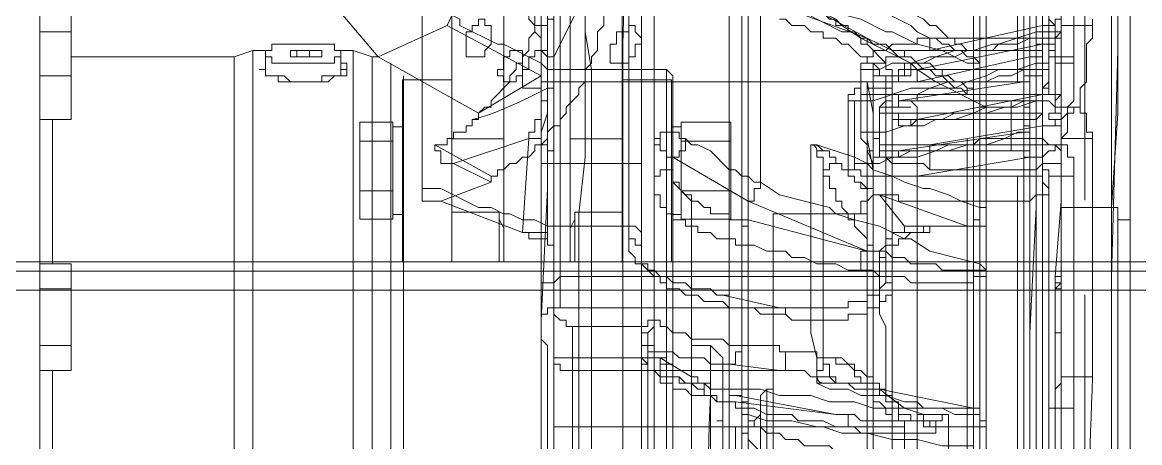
# Model space of a CAD drawing. Header units: millimetres. Extents: x 25083 to 52777, y 24772 to 45779.
# Drawn here: x 49354.9 to 49421.2, y 36758.6 to 36783.5 of the extents above; entities that cross this region are included whole.
import ezdxf

# ---------------------------------------------------------------- set-up
doc = ezdxf.new("R2010")
doc.units = ezdxf.units.MM
doc.layers.add('小车', color=7, linetype='Continuous')

# ---------------------------------------------------------------- blocks, each defined once
blk = doc.blocks.new('zw$D2F4')
at = {"color": 7, "lineweight": 5}
for points in [[(501.335, 781.711), (500.963, 781.711), (500.963, 782.825), (501.335, 784.31), (500.963, 785.424), (500.963, 820.332), (500.592, 832.587), (500.592, 901.66), (500.963, 914.286), (500.963, 925.427), (500.963, 935.082), (500.963, 953.279), (501.335, 953.65)], [(501.335, 953.65), (501.335, 928.769), (501.706, 926.541), (501.706, 809.934), (501.335, 800.65), (501.335, 781.711)], [(530.301, 782.825), (529.929, 782.825), (529.929, 783.939), (530.301, 785.796), (529.929, 786.91), (529.929, 832.958), (529.558, 846.327), (529.558, 887.919), (529.929, 901.288), (529.929, 936.567), (529.929, 942.138), (529.929, 948.822), (530.301, 950.308), (529.929, 951.422), (529.929, 952.536), (530.301, 952.907)], [(530.301, 952.907), (530.301, 935.453), (530.672, 926.169), (530.672, 810.677), (530.301, 801.393), (530.301, 798.793), (530.301, 793.594), (530.301, 782.825)], [(530.672, 891.262), (530.672, 928.397), (530.301, 934.339), (530.301, 951.05)], [(496.136, 786.91), (496.136, 792.48), (495.764, 794.337), (496.136, 796.194), (496.136, 800.279), (495.764, 803.621), (495.764, 922.084), (495.764, 931.368), (495.764, 933.597), (496.136, 938.424), (496.136, 948.822)], [(496.136, 948.822), (496.136, 945.48), (496.507, 944.737), (496.507, 813.648), (496.507, 804.364), (496.507, 791.366), (496.136, 790.623), (496.136, 786.91)], [(529.929, 948.451), (529.929, 897.575), (529.558, 892.004)], [(507.648, 852.269), (507.648, 923.941), (507.276, 932.482), (507.276, 943.995)], [(502.449, 853.383), (502.449, 939.167)], [(526.587, 902.402), (526.587, 927.655)], [(525.102, 902.031), (525.102, 910.572), (524.73, 911.686), (524.73, 926.541)], [(525.844, 926.169), (525.844, 900.546)], [(523.988, 925.055), (523.988, 900.174)], [(530.672, 921.342), (530.672, 816.618)], [(530.672, 816.618), (530.672, 921.342)], [(506.905, 920.599), (506.905, 791.366)], [(525.844, 919.114), (525.844, 901.288)], [(527.33, 900.917), (527.33, 919.114)], [(529.558, 892.004), (529.558, 919.114)], [(529.558, 919.114), (529.558, 814.39)], [(501.706, 917.257), (501.706, 884.948)], [(496.507, 868.237), (496.507, 910.572), (496.136, 911.315), (496.136, 914.657), (496.507, 915.4), (496.507, 915.771), (496.136, 916.143), (496.136, 915.771), (496.136, 893.118), (495.764, 885.32), (495.764, 867.866)], [(522.131, 915.4), (522.131, 898.317)], [(524.73, 868.237), (524.73, 911.315), (524.359, 912.058), (524.73, 912.8), (524.73, 915.029), (524.359, 915.029), (524.359, 912.8), (524.73, 912.429), (524.73, 911.686), (524.359, 910.944), (524.359, 867.866)], [(496.507, 899.431), (496.507, 913.914)], [(524.73, 867.866), (524.73, 884.577), (525.102, 892.004), (525.102, 914.286), (525.473, 914.286), (525.473, 913.914), (525.102, 913.172), (525.102, 909.83), (525.473, 909.087), (525.473, 868.237)], [(496.136, 899.06), (496.136, 913.172)], [(498.735, 868.237), (498.735, 900.174), (498.364, 902.402), (498.364, 904.631), (498.735, 906.116), (498.735, 907.23), (498.364, 907.973), (498.364, 912.058), (498.735, 912.8), (498.735, 913.172), (498.364, 913.172), (498.364, 894.975), (497.992, 891.633), (497.992, 867.866)], [(495.764, 912.429), (495.764, 894.975)], [(501.706, 894.975), (501.706, 912.429)], [(502.449, 912.429), (502.449, 896.089)], [(496.878, 911.686), (496.878, 894.604)], [(500.963, 894.604), (500.963, 911.686)], [(507.648, 879.007), (507.648, 911.315), (508.019, 911.686), (508.019, 884.206), (508.019, 876.779), (508.019, 868.237)], [(491.679, 897.203), (492.051, 897.203), (492.051, 897.575), (492.422, 897.946), (492.793, 897.946), (492.793, 898.317), (493.907, 899.431), (493.907, 899.803), (494.279, 900.174), (494.279, 900.546), (494.65, 900.546), (494.65, 900.917), (495.022, 901.288), (495.022, 902.031), (495.393, 902.402), (495.393, 903.145)], [(499.478, 905.373), (499.478, 902.774), (499.106, 902.402), (499.106, 901.288), (498.735, 900.917), (498.735, 900.546), (498.364, 900.174), (498.364, 899.431), (497.992, 899.06), (497.992, 898.689), (497.25, 897.946), (497.25, 897.575), (496.878, 897.203), (496.878, 896.832), (496.507, 896.832), (496.136, 896.461), (496.136, 896.089), (495.764, 895.718), (495.393, 895.718), (495.393, 895.347), (495.022, 894.975), (494.65, 894.975), (494.279, 894.604), (493.907, 894.604), (493.536, 894.232)], [(466.056, 824.788), (466.056, 907.973)], [(467.912, 897.203), (467.912, 907.601)], [(492.422, 907.601), (490.194, 902.774)], [(510.99, 907.601), (511.361, 907.23), (512.104, 906.859), (513.218, 906.487), (513.589, 906.116), (514.332, 905.745), (515.075, 905.002), (515.818, 905.002), (516.56, 904.631), (516.932, 903.888), (518.417, 903.145), (518.789, 902.774), (519.16, 902.774), (519.903, 902.031), (520.274, 902.031)], [(521.759, 900.546), (521.388, 900.546), (521.388, 900.917), (521.017, 900.917), (520.645, 901.288), (520.274, 901.288), (519.903, 901.66), (519.531, 901.66), (519.16, 902.031), (518.789, 902.031), (518.046, 902.402), (517.674, 902.774), (514.704, 904.259), (514.332, 904.259), (513.218, 905.002), (512.847, 905.002), (511.733, 905.745), (511.361, 905.745), (510.247, 906.487)], [(521.759, 900.546), (521.017, 900.546), (519.531, 901.288), (518.046, 901.66), (516.56, 902.402), (516.189, 902.402), (514.704, 903.145), (513.218, 903.516), (511.733, 904.259), (511.361, 904.259), (509.876, 905.002), (508.39, 905.373), (506.905, 906.116)], [(515.075, 902.031), (507.648, 906.116)], [(508.762, 893.49), (508.762, 905.745)], [(508.762, 905.745), (509.133, 905.373), (510.247, 904.631), (513.218, 903.145), (513.589, 902.774), (514.704, 902.031), (517.674, 900.546), (518.046, 900.174), (519.16, 899.431), (522.131, 897.946)], [(496.507, 905.002), (496.507, 899.803)], [(496.507, 900.917), (498.364, 904.631)], [(496.507, 902.774), (496.507, 904.631)], [(514.704, 902.031), (514.332, 902.402), (513.589, 902.402), (511.361, 903.516), (510.619, 903.516), (509.876, 903.888), (509.505, 903.888), (508.019, 904.631), (507.276, 904.631)], [(508.019, 904.631), (515.075, 902.031)], [(521.759, 901.288), (521.759, 904.631)], [(488.708, 893.118), (488.708, 904.259)], [(496.136, 900.174), (495.764, 900.546), (493.536, 901.66), (493.165, 901.66), (490.937, 902.774), (490.937, 903.145), (488.708, 904.259)], [(495.022, 903.516), (495.393, 903.516), (495.393, 902.774), (495.764, 902.774), (496.136, 902.774), (496.136, 903.145), (496.507, 903.145), (496.507, 903.516), (496.878, 903.516), (496.878, 904.259)], [(496.136, 898.689), (496.136, 903.888)], [(516.56, 899.431), (516.56, 900.174), (516.189, 900.174), (516.189, 900.546), (515.075, 901.66), (515.075, 902.031), (514.704, 902.031), (514.332, 902.402), (513.961, 902.402), (513.961, 902.774), (513.218, 902.774), (513.218, 903.145), (512.847, 903.145), (512.475, 903.516), (512.104, 903.516), (511.733, 903.888), (511.361, 903.888), (510.99, 904.259), (510.247, 904.259)], [(521.388, 877.893), (521.388, 903.888), (521.759, 903.888), (521.759, 902.774), (521.759, 901.66), (521.759, 892.004)], [(525.473, 902.774), (526.216, 902.774), (526.216, 903.145), (526.587, 903.145), (526.587, 903.516), (526.587, 903.888)], [(526.587, 903.888), (526.587, 902.402)], [(467.912, 903.516), (467.912, 902.774)], [(486.109, 900.917), (483.881, 903.516)], [(494.65, 903.516), (495.022, 903.516), (495.022, 903.145), (495.393, 902.774), (495.393, 902.402), (495.764, 902.031), (495.764, 901.288), (496.136, 900.917), (496.136, 900.546), (496.136, 900.174)], [(467.912, 902.774), (467.912, 902.402)], [(486.109, 900.917), (490.194, 902.774)], [(495.764, 899.803), (490.194, 902.774)], [(492.793, 902.402), (492.793, 902.774), (492.422, 902.774), (492.422, 903.145), (492.051, 903.145), (492.051, 902.774), (491.679, 902.774), (491.679, 902.402), (491.308, 902.402), (491.308, 901.288)], [(495.764, 903.145), (495.764, 902.774)], [(495.764, 902.774), (495.764, 899.803)], [(496.507, 899.803), (496.507, 902.774)], [(496.878, 899.431), (496.878, 903.145)], [(499.849, 901.288), (499.849, 901.66), (500.221, 901.66), (500.221, 902.402), (500.592, 902.402), (500.963, 902.402), (500.963, 902.774), (501.335, 902.774), (501.335, 902.402), (501.706, 902.031)], [(516.189, 899.431), (516.189, 899.803), (515.818, 899.803), (515.818, 900.174), (515.446, 900.546), (515.075, 900.546), (515.075, 900.917), (514.704, 900.917), (513.961, 901.66), (513.589, 901.66), (513.218, 902.031), (512.475, 902.031), (512.475, 902.402), (511.733, 902.402), (511.361, 902.774), (510.619, 902.774), (510.247, 903.145), (509.876, 903.145)], [(525.473, 902.774), (518.789, 901.288)], [(526.216, 902.402), (526.216, 902.774), (525.844, 903.145), (525.844, 902.774), (525.473, 902.774)], [(525.473, 902.774), (525.473, 901.66)], [(526.587, 902.774), (526.587, 898.689), (526.216, 898.317), (526.216, 897.946)], [(526.587, 902.774), (526.587, 902.402), (526.216, 902.402)], [(526.587, 903.145), (526.587, 902.774)], [(528.444, 902.774), (526.587, 902.774)], [(527.701, 897.946), (527.701, 899.06), (528.072, 899.431), (528.072, 901.66), (528.444, 902.031), (528.444, 902.774)], [(528.444, 902.774), (528.444, 903.145)], [(467.912, 902.402), (466.056, 902.402)], [(467.912, 902.402), (466.056, 902.402)], [(467.912, 902.402), (467.912, 900.917)], [(491.308, 901.288), (491.308, 900.917), (491.679, 900.917), (492.422, 900.917), (492.422, 901.288), (492.793, 901.66), (492.793, 902.402)], [(501.706, 902.031), (501.706, 901.66), (501.335, 901.66), (501.335, 900.917), (500.963, 900.917), (500.963, 900.546), (499.849, 900.546), (499.849, 901.288)], [(518.789, 902.031), (518.046, 902.031), (518.046, 901.66), (516.56, 901.66), (516.189, 901.288), (515.446, 901.288), (515.446, 900.917), (515.075, 900.917), (515.075, 900.546), (514.704, 900.546), (514.704, 900.174)], [(521.017, 899.06), (520.645, 899.431), (520.274, 899.431), (519.903, 899.803), (519.531, 899.803), (519.531, 900.174), (519.16, 900.174), (518.789, 900.546), (518.046, 900.546), (517.674, 900.917), (517.303, 900.917), (517.303, 901.288), (516.56, 901.288), (516.189, 901.66), (515.818, 901.66), (515.075, 902.031), (514.704, 902.031)], [(514.704, 902.031), (514.704, 901.66), (515.075, 901.66), (515.075, 902.031)], [(515.075, 902.031), (515.446, 901.66), (515.818, 901.66), (516.56, 901.288), (516.932, 900.917), (517.674, 900.546), (518.046, 900.546), (518.417, 900.174), (518.789, 900.174), (519.16, 899.803), (519.531, 899.803), (520.274, 899.06), (520.645, 899.06), (521.017, 898.689)], [(515.446, 900.174), (515.818, 900.174), (516.56, 900.546), (517.674, 900.546), (518.789, 900.917), (519.16, 900.917), (520.274, 901.288), (521.388, 901.288), (522.502, 901.66), (522.873, 901.66), (525.102, 902.402), (526.216, 902.402)], [(525.102, 902.031), (524.73, 902.031), (523.988, 901.66), (522.873, 901.66), (522.502, 901.288), (521.017, 901.288), (520.274, 900.917), (519.16, 900.917), (518.417, 900.546), (517.674, 900.546)], [(525.102, 902.031), (518.789, 902.031)], [(518.789, 902.031), (518.789, 901.288)], [(520.274, 902.031), (520.274, 901.66), (520.645, 901.66), (521.017, 901.288), (521.388, 901.288), (521.388, 900.917), (521.759, 900.546)], [(526.587, 902.402), (526.216, 902.031), (525.844, 902.031), (525.102, 902.031)], [(525.102, 902.031), (525.102, 901.288)], [(525.102, 902.031), (525.102, 901.66), (525.473, 901.66)], [(525.102, 902.031), (525.844, 902.031), (525.844, 901.66)], [(526.587, 902.402), (526.587, 902.031), (526.216, 902.031), (526.216, 901.66), (525.844, 901.66), (525.473, 901.66)], [(526.216, 897.946), (526.216, 902.402)], [(477.568, 900.917), (478.682, 901.288)], [(478.682, 901.288), (478.682, 831.473)], [(479.796, 901.288), (478.682, 901.288)], [(479.424, 901.288), (479.796, 901.288), (479.796, 901.66), (480.539, 901.66), (481.653, 901.66)], [(479.424, 901.288), (479.424, 900.174)], [(481.653, 900.546), (479.796, 900.546), (479.796, 900.917), (479.424, 900.917), (479.424, 901.288)], [(480.91, 901.288), (480.91, 900.917)], [(481.281, 901.288), (480.91, 901.288)], [(480.91, 901.288), (480.91, 900.917)], [(481.281, 901.288), (480.91, 901.288)], [(481.281, 900.917), (481.281, 901.288)], [(481.653, 901.288), (481.281, 901.288)], [(481.653, 901.288), (481.281, 901.288)], [(481.653, 901.66), (483.509, 901.66), (483.509, 901.288), (483.881, 901.288)], [(482.024, 901.288), (481.653, 901.288)], [(482.024, 901.288), (481.653, 901.288)], [(483.881, 901.288), (483.881, 900.917), (483.509, 900.917), (483.509, 900.546), (483.138, 900.546), (482.767, 900.546), (481.653, 900.546)], [(482.024, 900.917), (482.024, 901.288)], [(482.767, 901.288), (482.024, 901.288)], [(482.767, 901.288), (482.024, 901.288)], [(482.767, 900.917), (482.767, 901.288)], [(482.767, 900.917), (482.767, 901.288)], [(483.881, 901.288), (483.881, 900.174)], [(484.623, 901.288), (483.881, 901.288)], [(484.623, 831.473), (484.623, 901.288)], [(485.738, 900.917), (484.623, 901.288)], [(494.65, 900.546), (494.65, 901.288), (494.279, 901.288), (493.907, 901.288), (493.907, 900.917), (493.536, 900.917), (493.536, 900.174), (493.165, 900.174), (493.165, 899.803)], [(494.65, 899.803), (494.65, 900.174), (495.022, 900.174), (495.022, 900.917), (495.393, 900.917), (495.393, 901.288), (496.136, 901.288), (496.136, 900.917), (496.507, 900.917), (496.507, 900.546)], [(515.446, 900.174), (515.446, 900.546), (516.189, 900.546), (516.189, 900.917), (516.56, 900.917), (517.303, 900.917), (517.303, 901.288), (518.789, 901.288)], [(518.046, 900.174), (525.473, 901.66)], [(525.102, 901.288), (518.789, 901.288)], [(521.759, 900.546), (521.759, 901.288)], [(525.844, 901.66), (525.473, 901.66), (525.473, 900.917), (525.102, 900.917), (524.73, 900.917)], [(525.102, 901.288), (525.473, 901.288), (525.473, 901.66)], [(525.473, 900.174), (525.473, 901.66)], [(525.473, 901.66), (525.473, 901.288)], [(525.844, 901.66), (525.473, 901.66), (525.473, 901.288)], [(525.473, 901.288), (525.473, 899.803)], [(525.473, 901.288), (525.473, 899.06)], [(525.844, 900.546), (525.844, 901.66)], [(525.844, 901.66), (525.844, 901.288)], [(525.844, 901.66), (525.844, 899.06)], [(525.844, 901.288), (526.216, 901.288), (526.216, 900.917), (526.587, 900.917), (527.33, 900.917)], [(525.844, 901.288), (525.844, 900.917)], [(477.568, 900.917), (467.912, 900.917)], [(467.912, 900.917), (467.912, 899.803)], [(477.568, 832.216), (477.568, 900.917)], [(479.053, 900.174), (479.424, 900.174), (479.424, 900.546)], [(480.91, 900.917), (481.281, 900.917)], [(481.281, 900.917), (481.653, 900.917)], [(481.653, 900.917), (482.024, 900.917)], [(482.024, 900.917), (482.395, 900.917)], [(482.395, 900.917), (482.767, 900.917)], [(483.881, 900.546), (484.252, 900.546), (484.252, 900.174)], [(485.738, 900.917), (485.738, 832.216)], [(486.109, 900.917), (485.738, 900.917)], [(492.051, 897.575), (486.109, 900.917)], [(486.852, 832.216), (486.852, 900.546)], [(493.165, 899.803), (493.536, 899.803), (493.536, 899.431), (493.907, 899.431), (494.279, 899.431), (494.279, 899.803), (494.65, 899.803), (494.65, 900.546)], [(496.507, 900.546), (496.507, 900.174), (496.136, 900.174), (496.136, 899.431), (495.764, 899.431), (495.764, 899.06), (494.65, 899.06), (494.65, 899.803)], [(514.332, 898.317), (515.446, 898.317), (517.674, 899.06), (518.789, 899.06), (519.903, 899.431), (521.017, 899.431), (522.131, 899.803), (522.873, 900.174), (523.988, 900.174), (525.102, 900.546)], [(517.674, 900.546), (517.303, 900.546), (517.303, 900.174), (516.932, 900.174), (516.932, 899.803)], [(517.674, 900.546), (517.674, 900.174), (518.046, 900.174)], [(518.046, 899.431), (524.73, 900.917)], [(521.759, 900.546), (521.759, 900.174)], [(521.759, 900.174), (521.759, 900.546)], [(523.988, 900.174), (525.473, 900.174), (525.473, 900.546), (525.844, 900.546)], [(524.73, 899.803), (524.73, 900.917)], [(524.73, 900.917), (525.102, 900.917), (525.102, 900.546)], [(525.844, 900.546), (525.844, 900.174), (525.473, 900.174), (525.473, 899.803), (525.102, 899.803), (524.73, 899.803)], [(525.844, 900.917), (525.844, 900.546), (525.102, 900.546)], [(525.102, 900.546), (525.102, 896.089)], [(525.473, 896.089), (525.473, 899.06), (525.844, 899.431), (525.844, 900.917)], [(527.33, 900.546), (526.216, 900.546), (526.216, 900.917), (525.844, 900.917)], [(527.33, 900.546), (527.33, 898.317), (526.958, 897.946), (526.958, 896.461), (526.587, 896.089), (526.587, 895.718)], [(527.33, 900.917), (527.33, 900.546)], [(479.424, 899.803), (479.424, 900.174), (479.053, 900.174)], [(479.424, 899.803), (479.424, 900.174)], [(479.424, 900.174), (479.424, 899.803), (480.539, 899.803), (480.91, 899.431), (481.281, 899.431), (481.653, 899.431)], [(481.653, 899.431), (482.767, 899.431), (482.767, 899.803), (483.881, 899.803), (483.881, 900.174)], [(483.881, 899.803), (483.881, 900.174)], [(484.252, 900.174), (484.252, 899.803), (483.881, 899.803)], [(483.881, 900.174), (484.252, 900.174)], [(496.507, 899.803), (496.507, 900.174), (496.136, 900.174)], [(496.136, 900.174), (496.136, 895.718)], [(503.191, 900.174), (496.507, 900.174)], [(503.191, 832.587), (503.191, 900.174)], [(503.563, 899.803), (503.191, 900.174)], [(513.961, 898.317), (513.961, 898.689), (514.332, 898.689), (514.332, 899.06), (514.704, 899.06), (514.704, 899.431), (515.075, 899.431), (515.446, 899.431), (515.446, 899.803), (517.303, 899.803), (517.303, 900.174), (518.046, 900.174)], [(514.704, 896.461), (514.704, 900.174)], [(515.446, 900.174), (514.704, 900.174)], [(515.446, 900.174), (515.446, 896.461)], [(516.932, 898.689), (518.046, 898.689), (518.789, 899.06), (520.274, 899.06), (521.017, 899.431), (522.131, 899.431), (522.873, 899.803), (523.616, 899.803), (524.359, 900.174)], [(516.932, 899.803), (517.674, 899.803), (517.674, 900.174), (518.046, 900.174)], [(518.046, 900.174), (523.988, 900.174)], [(518.046, 900.174), (524.73, 900.174)], [(518.046, 900.174), (518.046, 899.431)], [(521.759, 867.123), (521.759, 900.174)], [(523.988, 900.174), (523.988, 899.431)], [(524.359, 900.174), (524.73, 900.174), (524.73, 899.803), (524.73, 899.431)], [(524.359, 900.174), (524.359, 899.431)], [(525.473, 900.174), (524.73, 900.174)], [(524.73, 900.174), (524.73, 899.431)], [(525.473, 900.174), (525.473, 899.803)], [(467.912, 899.803), (466.056, 899.803)], [(467.912, 899.803), (467.912, 898.317)], [(481.653, 899.431), (480.167, 899.431), (480.167, 899.803), (479.424, 899.803)], [(483.881, 899.803), (483.509, 899.803), (483.138, 899.431), (481.653, 899.431)], [(487.594, 899.803), (487.594, 832.587)], [(492.051, 897.575), (495.764, 899.803)], [(495.764, 899.803), (495.764, 894.604)], [(496.136, 898.689), (496.136, 899.431), (496.507, 899.431), (496.878, 899.431)], [(496.507, 899.431), (496.507, 899.06), (496.136, 899.06)], [(496.507, 887.919), (496.507, 899.803)], [(496.507, 899.803), (496.507, 895.347)], [(496.507, 894.604), (496.507, 899.431)], [(516.189, 899.431), (496.878, 899.431)], [(496.878, 887.919), (496.878, 899.431)], [(503.563, 833.33), (503.563, 899.803)], [(518.046, 899.431), (516.56, 899.431), (516.56, 899.06), (515.075, 899.06), (515.075, 898.689), (514.704, 898.689), (514.704, 898.317), (514.332, 898.317)], [(515.075, 867.495), (515.075, 899.431), (515.446, 897.575), (515.446, 868.237)], [(516.56, 899.431), (516.189, 899.431)], [(516.189, 899.431), (516.189, 887.919)], [(516.932, 899.803), (516.56, 899.803)], [(516.56, 899.803), (516.56, 899.431)], [(516.56, 899.431), (516.56, 897.575)], [(516.56, 899.431), (516.932, 899.431)], [(516.56, 887.548), (516.56, 899.431)], [(516.932, 899.803), (516.932, 899.431)], [(516.932, 899.431), (524.73, 899.431)], [(524.359, 899.431), (516.932, 898.317)], [(518.046, 899.431), (523.988, 899.431)], [(524.73, 899.803), (524.73, 899.431), (523.988, 899.431)], [(524.73, 899.431), (524.73, 899.803), (524.359, 899.803), (524.359, 899.431)], [(524.359, 899.431), (524.359, 898.317)], [(524.73, 899.431), (524.73, 899.803), (525.473, 899.803)], [(524.73, 897.946), (524.73, 899.431)], [(524.73, 897.203), (524.73, 899.431)], [(524.73, 897.203), (524.73, 899.431)], [(524.73, 897.575), (524.73, 899.431)], [(525.473, 897.575), (525.473, 899.803)], [(495.022, 896.089), (495.022, 896.461), (495.393, 896.461), (495.393, 897.203), (495.764, 897.203), (495.764, 898.317), (496.136, 898.317), (496.136, 899.06)], [(495.764, 887.548), (495.764, 896.461), (496.136, 897.575), (496.136, 898.689)], [(515.075, 898.689), (516.56, 898.689)], [(515.075, 891.633), (515.075, 898.689)], [(515.075, 898.689), (515.075, 895.347), (515.446, 894.604), (515.446, 894.232), (515.446, 893.49), (515.446, 891.633)], [(515.818, 897.575), (515.818, 897.946), (516.189, 898.317), (516.56, 898.317), (516.56, 898.689), (516.932, 898.689)], [(516.56, 897.946), (516.56, 898.689)], [(516.932, 898.689), (516.932, 898.317)], [(517.674, 898.689), (526.587, 898.689)], [(517.674, 898.689), (518.046, 898.689), (518.046, 898.317), (517.674, 898.317), (518.046, 897.946)], [(525.473, 898.689), (518.046, 897.203)], [(521.017, 899.06), (521.017, 898.689)], [(522.131, 898.317), (521.759, 898.317), (521.759, 898.689), (521.388, 898.689), (521.388, 899.06), (521.017, 899.06)], [(522.131, 897.946), (521.759, 897.946), (521.759, 898.317), (521.388, 898.317), (521.388, 898.689), (521.017, 898.689)], [(525.102, 898.317), (525.473, 898.317), (525.473, 898.689), (525.844, 898.689), (525.844, 899.06)], [(525.102, 898.317), (525.102, 898.689), (525.473, 898.689)], [(525.473, 899.06), (525.473, 897.575)], [(525.473, 899.06), (525.473, 898.689)], [(525.844, 899.06), (525.473, 899.06)], [(525.473, 898.689), (525.473, 897.575)], [(526.587, 892.004), (526.587, 898.689)], [(467.912, 898.317), (467.912, 897.203)], [(513.961, 898.317), (514.332, 898.317)], [(513.961, 898.317), (513.961, 894.232)], [(514.332, 894.604), (514.332, 898.317)], [(515.446, 896.461), (516.189, 896.461), (517.303, 896.832), (518.417, 896.832), (519.16, 897.203), (520.274, 897.203), (521.388, 897.575), (522.131, 897.575), (523.245, 897.946), (523.988, 897.946), (525.102, 898.317)], [(515.818, 897.575), (515.818, 897.946), (516.932, 897.946), (516.932, 898.317)], [(516.56, 897.946), (517.674, 897.946)], [(516.56, 878.264), (516.56, 897.946)], [(523.616, 898.317), (516.932, 898.317)], [(517.674, 896.832), (518.046, 897.203), (519.531, 897.203), (520.274, 897.575), (521.388, 897.575), (522.131, 897.946), (523.616, 897.946), (524.359, 898.317), (525.102, 898.317)], [(518.046, 897.946), (518.046, 887.919)], [(522.131, 888.291), (522.131, 898.317)], [(522.131, 897.946), (522.131, 898.317)], [(523.616, 898.317), (524.359, 898.317)], [(523.616, 897.575), (523.616, 898.317)], [(524.73, 897.946), (524.359, 897.946), (524.359, 897.575), (523.988, 897.575), (523.616, 897.575)], [(524.73, 897.946), (524.73, 898.317), (524.359, 898.317)], [(524.73, 897.946), (524.73, 895.718)], [(526.216, 897.946), (525.844, 898.317), (525.102, 898.317)], [(525.473, 896.832), (525.473, 897.575), (525.102, 897.575), (525.102, 897.946), (525.102, 898.317)], [(526.216, 897.946), (526.216, 897.575), (525.844, 897.575), (525.844, 897.203), (526.216, 897.203), (526.216, 896.832)], [(527.701, 897.946), (526.216, 897.946)], [(526.587, 897.203), (526.587, 897.575), (526.216, 897.575), (526.216, 897.946)], [(526.587, 897.203), (526.958, 897.575), (527.33, 897.575), (527.33, 897.946), (527.701, 897.946)], [(528.444, 896.089), (528.444, 896.461), (528.072, 896.461), (528.072, 897.575), (527.701, 897.575), (527.701, 897.946)], [(515.818, 897.575), (523.616, 897.575)], [(515.818, 895.347), (515.818, 897.575)], [(515.818, 897.575), (515.818, 895.347)], [(516.56, 897.575), (516.56, 897.203)], [(516.56, 897.575), (516.932, 897.575)], [(516.56, 897.203), (516.56, 897.575), (516.932, 897.575)], [(516.932, 897.575), (524.73, 897.575)], [(516.932, 897.575), (516.932, 897.203)], [(523.616, 897.575), (523.616, 895.347)], [(524.73, 897.575), (524.73, 897.203)], [(524.73, 897.203), (525.102, 897.203), (525.473, 897.575)], [(524.73, 897.575), (525.473, 897.575)], [(467.912, 897.203), (466.056, 897.203)], [(466.798, 897.203), (466.798, 888.662)], [(490.194, 896.089), (490.565, 896.089), (490.565, 896.461), (491.308, 896.461), (491.308, 896.832), (491.679, 896.832), (491.679, 897.203)], [(516.56, 897.203), (516.932, 897.203)], [(516.932, 897.203), (516.56, 897.203)], [(516.932, 897.203), (516.932, 896.832), (517.674, 896.832)], [(518.046, 897.203), (516.932, 897.203)], [(518.046, 897.203), (517.674, 897.203), (517.674, 896.832)], [(524.73, 897.203), (518.046, 897.203)], [(518.789, 895.718), (525.473, 896.832)], [(524.359, 896.461), (524.359, 896.832), (524.73, 896.832), (524.73, 897.203)], [(524.359, 896.461), (524.73, 896.461), (524.73, 897.203)], [(524.73, 895.718), (524.73, 897.203)], [(525.473, 895.718), (525.473, 896.832)], [(526.216, 896.832), (525.473, 896.832)], [(526.587, 897.203), (526.216, 897.203), (526.216, 896.832)], [(526.587, 896.089), (526.587, 896.832), (526.216, 896.832)], [(489.451, 895.718), (490.194, 895.718), (490.194, 896.089)], [(490.565, 894.604), (495.022, 896.089)], [(494.65, 890.519), (495.022, 896.089)], [(496.507, 894.604), (496.507, 895.347), (496.136, 895.347), (496.136, 895.718), (495.764, 895.718), (495.764, 896.089), (495.022, 896.089)], [(502.82, 896.089), (502.449, 896.089)], [(504.306, 896.089), (503.934, 896.089), (503.934, 896.461), (502.82, 896.461), (502.82, 896.089)], [(502.82, 895.718), (502.82, 896.089)], [(503.563, 894.975), (503.934, 894.975), (503.934, 895.347), (504.306, 895.347), (504.306, 895.718), (504.306, 896.089)], [(508.762, 893.49), (508.39, 893.49), (508.019, 893.861), (507.648, 893.861), (507.276, 894.232), (506.905, 894.232), (505.791, 895.347), (505.048, 895.718), (504.677, 895.718), (504.306, 896.089)], [(514.332, 894.604), (515.818, 894.604), (516.56, 894.975), (518.046, 894.975), (519.16, 895.347), (519.903, 895.347), (521.017, 895.718), (522.131, 895.718), (523.245, 896.089), (524.359, 896.089)], [(514.704, 896.461), (514.704, 896.089), (515.075, 895.718), (515.075, 895.347), (515.446, 895.347), (515.446, 894.975), (515.818, 894.975), (516.189, 894.975), (516.56, 894.604), (518.417, 894.604), (518.789, 894.232)], [(514.704, 896.461), (515.446, 896.461)], [(515.075, 895.718), (515.075, 896.461)], [(515.075, 896.461), (515.075, 895.718), (515.075, 894.604)], [(515.446, 889.033), (515.446, 894.232), (515.075, 896.089), (515.075, 846.699)], [(518.789, 895.718), (515.818, 895.718), (515.818, 896.089), (515.446, 896.089), (515.446, 896.461)], [(516.932, 895.347), (524.359, 896.461)], [(524.359, 896.461), (523.988, 896.461), (523.245, 896.089), (521.759, 896.089), (521.388, 895.718), (519.903, 895.718), (519.16, 895.347), (517.674, 895.347), (516.932, 894.975)], [(521.017, 890.89), (521.017, 896.089), (521.017, 894.232), (521.017, 877.15)], [(524.359, 895.347), (524.359, 896.461)], [(524.359, 896.089), (525.102, 896.089)], [(524.73, 894.975), (524.359, 894.975), (524.359, 896.089)], [(525.473, 896.089), (525.102, 896.089)], [(525.102, 896.089), (525.102, 894.975)], [(525.473, 896.089), (525.844, 895.718), (526.587, 895.718)], [(525.473, 896.089), (525.473, 894.975)], [(526.587, 881.978), (526.587, 896.089)], [(526.587, 894.975), (526.587, 896.089)], [(528.444, 896.089), (526.587, 896.089)], [(528.444, 896.089), (528.444, 881.978)], [(489.451, 895.718), (492.793, 893.861)], [(490.565, 894.604), (489.823, 894.604), (489.823, 895.347), (489.451, 895.347), (489.451, 895.718)], [(496.136, 895.718), (496.136, 890.89)], [(496.507, 895.347), (496.507, 890.519)], [(502.82, 895.718), (502.449, 895.718), (502.449, 895.347)], [(502.449, 895.347), (502.449, 893.118)], [(502.82, 895.718), (502.82, 895.347), (503.191, 895.347), (503.191, 894.975), (503.563, 894.975)], [(511.733, 895.718), (512.104, 895.718), (514.332, 894.975), (515.075, 894.604), (515.446, 894.232), (516.56, 893.861), (517.303, 893.49), (518.417, 893.118), (518.789, 893.118), (519.903, 892.747), (520.645, 892.376), (521.759, 892.004)], [(511.733, 895.718), (511.733, 884.577), (512.104, 883.092), (512.104, 881.606)], [(512.475, 894.232), (512.475, 894.975), (512.104, 894.975), (512.104, 895.347)], [(512.475, 895.347), (512.104, 895.347)], [(512.475, 895.347), (512.847, 895.347), (512.847, 894.975), (513.218, 894.975), (513.218, 894.604)], [(515.075, 893.861), (515.075, 894.604), (515.075, 895.718)], [(515.075, 892.376), (515.075, 894.232), (515.075, 895.347)], [(515.075, 895.347), (515.075, 893.49), (515.075, 892.376)], [(515.818, 895.347), (523.616, 895.347)], [(516.932, 894.975), (515.818, 894.975), (515.818, 895.347)], [(516.932, 895.347), (515.818, 895.347)], [(516.932, 895.347), (523.616, 895.347)], [(516.932, 894.975), (516.932, 895.347)], [(518.789, 895.718), (525.102, 895.718)], [(518.789, 894.232), (518.789, 895.718)], [(524.73, 895.718), (524.359, 895.718), (524.359, 895.347), (523.616, 895.347)], [(524.359, 895.347), (523.616, 895.347)], [(524.73, 895.718), (524.73, 895.347), (524.359, 895.347)], [(525.473, 895.718), (525.102, 895.718)], [(525.102, 894.232), (525.102, 895.718)], [(526.587, 894.975), (526.587, 895.347), (526.216, 895.718), (525.473, 895.718)], [(526.587, 895.718), (526.216, 895.718), (526.216, 895.347), (525.844, 895.347), (525.473, 894.975)], [(526.587, 895.718), (526.958, 895.718), (526.958, 894.975), (527.33, 894.975), (527.33, 894.232), (527.33, 893.861)], [(526.587, 891.633), (526.587, 894.232), (526.587, 894.604), (526.587, 895.347)], [(526.587, 895.347), (526.587, 892.376), (526.587, 891.633)], [(492.793, 893.49), (490.565, 894.604)], [(495.764, 894.975), (495.764, 890.148)], [(495.764, 894.975), (495.764, 894.604), (496.507, 894.604), (496.878, 894.604)], [(495.764, 894.604), (495.764, 893.118)], [(496.507, 889.033), (496.507, 894.604)], [(496.507, 892.376), (496.507, 894.232), (496.507, 894.604)], [(496.507, 894.604), (496.507, 892.747), (496.507, 892.376)], [(500.963, 894.604), (496.878, 894.604)], [(496.878, 894.604), (496.878, 890.89)], [(500.592, 894.604), (500.592, 893.118), (500.592, 892.376)], [(500.592, 892.376), (500.592, 893.861), (500.592, 894.604)], [(501.706, 894.975), (501.706, 894.604), (500.963, 894.604)], [(500.963, 890.89), (500.963, 894.604)], [(501.706, 890.148), (501.706, 894.975)], [(503.563, 894.975), (503.563, 894.232)], [(503.563, 894.975), (508.019, 892.376)], [(513.218, 894.604), (512.847, 894.604), (512.847, 894.232), (512.475, 894.232)], [(513.218, 894.604), (513.589, 894.604), (513.589, 894.232), (513.961, 894.232), (513.961, 893.861), (514.332, 893.861), (514.332, 893.49), (514.704, 893.49), (515.075, 893.118), (515.446, 893.118), (515.446, 892.747), (515.818, 892.747)], [(514.332, 894.604), (514.332, 894.232), (513.961, 894.232)], [(514.332, 894.604), (514.332, 894.232), (514.704, 894.232), (514.704, 893.861), (515.446, 893.861), (515.818, 893.861), (518.046, 893.861)], [(515.075, 894.604), (515.075, 893.861)], [(524.73, 894.975), (518.046, 893.861)], [(524.73, 894.975), (524.73, 893.861)], [(524.73, 894.975), (525.102, 894.975)], [(525.102, 894.232), (525.473, 894.604), (526.587, 894.604), (526.587, 894.975)], [(525.102, 894.975), (525.473, 894.975), (525.473, 894.232), (525.844, 894.232), (525.844, 893.861)], [(525.473, 894.975), (525.102, 894.975)], [(526.587, 881.978), (526.587, 894.975)], [(493.536, 894.232), (493.165, 894.232), (493.165, 893.861), (492.793, 893.861)], [(495.764, 885.32), (495.764, 894.232)], [(503.563, 894.232), (502.82, 894.232), (502.82, 893.861), (502.449, 893.861), (502.449, 893.49), (502.449, 893.118)], [(508.019, 891.262), (506.905, 891.262), (506.905, 891.633), (505.791, 891.633), (505.791, 892.004), (505.42, 892.004), (505.048, 892.376), (504.677, 892.376), (504.677, 892.747), (504.306, 892.747), (503.934, 893.118), (503.934, 893.49), (503.563, 893.49), (503.563, 894.232)], [(512.475, 882.72), (512.475, 894.232)], [(514.332, 890.89), (514.332, 891.262), (513.961, 891.262), (513.961, 891.633), (513.589, 892.004), (513.589, 892.376), (513.218, 892.376), (513.218, 893.118), (512.847, 893.118), (512.847, 893.861), (512.475, 893.861), (512.475, 894.232)], [(518.046, 892.376), (516.932, 892.376), (516.932, 892.747), (515.446, 892.747), (515.446, 893.118), (514.704, 893.118), (514.704, 893.49), (514.332, 893.49), (514.332, 893.861), (513.961, 893.861), (513.961, 894.232)], [(518.789, 894.232), (525.102, 894.232)], [(525.102, 842.985), (525.102, 894.232)], [(489.823, 892.376), (492.793, 893.49)], [(492.793, 893.861), (492.793, 893.49)], [(504.677, 892.376), (503.563, 893.49)], [(508.019, 892.376), (508.39, 892.376), (508.39, 893.118), (508.762, 893.118), (508.762, 893.49)], [(522.131, 888.291), (521.759, 888.662), (518.789, 889.405), (517.674, 890.148), (517.303, 890.148), (515.818, 890.89), (514.332, 891.262), (513.218, 891.633), (512.847, 892.004), (509.876, 892.747), (508.762, 893.49)], [(523.988, 893.861), (518.046, 893.861)], [(518.046, 892.376), (518.046, 893.861)], [(523.988, 892.376), (523.988, 893.861)], [(523.988, 893.861), (524.73, 893.861)], [(524.73, 893.861), (525.473, 893.861), (525.473, 893.49), (525.844, 893.118)], [(525.844, 893.861), (525.844, 893.118)], [(525.844, 893.861), (525.844, 880.121)], [(527.33, 893.861), (525.844, 893.861)], [(527.33, 880.121), (527.33, 893.861)], [(489.823, 892.376), (488.708, 892.376), (488.708, 893.118)], [(488.708, 893.118), (489.823, 893.118), (492.051, 892.004), (492.793, 892.004), (493.536, 891.633), (493.907, 891.633), (494.65, 891.262), (495.393, 891.262), (496.136, 890.89)], [(495.764, 893.118), (495.764, 892.747)], [(495.764, 892.747), (495.764, 885.691)], [(502.449, 893.118), (502.449, 885.32)], [(502.449, 893.118), (502.449, 892.747), (502.82, 892.747), (502.82, 892.004), (503.191, 892.004), (503.191, 891.633), (503.563, 891.633), (503.563, 891.262), (504.306, 891.262), (504.306, 890.89), (505.048, 890.89), (505.048, 890.519), (505.791, 890.519), (506.162, 890.148), (507.276, 890.148), (507.276, 889.776), (507.648, 889.776)], [(515.818, 892.747), (515.446, 892.747), (515.075, 892.376), (514.704, 892.376), (514.704, 891.633), (514.332, 891.633), (514.332, 890.89)], [(515.818, 892.747), (517.303, 890.89)], [(521.017, 890.89), (515.818, 892.747)], [(525.844, 893.118), (525.844, 892.747), (525.102, 892.747), (524.73, 892.376), (523.988, 892.376)], [(525.844, 893.118), (525.844, 880.121)], [(494.65, 890.519), (489.823, 892.376)], [(504.677, 840.385), (504.677, 892.376)], [(508.019, 892.376), (515.075, 889.405)], [(523.988, 892.376), (518.046, 892.376)], [(521.759, 892.004), (521.759, 891.262), (521.388, 891.262), (521.388, 890.89), (521.017, 890.89)], [(521.759, 892.004), (522.131, 892.004), (522.131, 891.262)], [(523.988, 892.376), (523.988, 841.128)], [(526.216, 846.699), (526.216, 887.919), (526.587, 892.376), (526.587, 889.033)], [(526.587, 892.004), (529.929, 892.004)], [(529.929, 891.262), (529.929, 892.004)], [(508.019, 891.262), (508.019, 890.89), (507.648, 890.89), (507.648, 890.148), (507.648, 889.776)], [(515.075, 889.405), (508.019, 891.262)], [(509.505, 891.633), (515.075, 891.633)], [(509.505, 889.776), (509.505, 891.633)], [(509.505, 891.633), (509.505, 890.519), (509.505, 889.776)], [(515.075, 887.919), (515.075, 891.262), (515.075, 891.633)], [(515.446, 891.633), (515.446, 890.89)], [(522.131, 891.262), (522.131, 890.89), (521.388, 890.89), (521.017, 890.89)], [(529.929, 891.262), (530.672, 891.262)], [(529.929, 886.805), (529.929, 891.262)], [(494.65, 890.519), (495.022, 890.519), (495.022, 890.148), (495.764, 890.148), (496.136, 890.148), (496.136, 890.89)], [(496.878, 890.89), (496.136, 890.89), (496.136, 890.519), (495.764, 890.519), (495.764, 890.148)], [(496.507, 890.519), (496.507, 890.89), (496.136, 890.89)], [(496.878, 890.89), (496.878, 886.063)], [(500.963, 890.89), (496.878, 890.89)], [(500.963, 890.148), (500.963, 890.89)], [(501.706, 890.148), (501.706, 890.519), (501.335, 890.89), (500.963, 890.89)], [(515.818, 889.033), (515.818, 889.405), (515.446, 889.405), (515.446, 889.776), (515.075, 889.776), (515.075, 890.148), (514.332, 890.89)], [(515.446, 890.89), (515.446, 887.919)], [(518.789, 890.89), (518.417, 890.89), (518.417, 890.519), (517.674, 890.519), (517.303, 890.148), (516.932, 890.148), (516.932, 889.776), (516.56, 889.776), (516.189, 889.776), (516.189, 889.033), (515.818, 889.033), (515.818, 888.662)], [(515.818, 889.033), (515.818, 889.405), (516.189, 889.776), (516.189, 890.148), (516.56, 890.148), (516.56, 890.519), (517.303, 890.519), (517.303, 890.89)], [(521.017, 890.89), (517.303, 890.89)], [(517.303, 890.89), (517.303, 890.519), (518.417, 890.519), (518.789, 890.519), (518.789, 890.89)], [(521.017, 890.89), (518.789, 890.89)], [(494.65, 890.519), (495.764, 890.519), (495.764, 890.148), (496.136, 890.148), (496.136, 889.776), (496.507, 889.776), (496.507, 889.033)], [(495.764, 890.148), (495.764, 885.32)], [(496.507, 890.519), (496.507, 889.033)], [(506.534, 886.805), (506.162, 886.805), (505.791, 887.177), (504.677, 887.177), (504.306, 887.548), (503.563, 887.548), (503.191, 887.919), (502.82, 887.919), (502.449, 888.291), (502.077, 888.291), (501.706, 888.662), (501.335, 888.662), (501.335, 889.033), (500.963, 889.405), (500.963, 890.148)], [(501.706, 889.033), (501.706, 889.776), (501.335, 889.776), (501.335, 890.148), (500.963, 890.148)], [(501.706, 889.033), (501.706, 890.148)], [(507.648, 889.776), (508.39, 889.776), (509.133, 889.405), (510.247, 889.405), (510.619, 889.033), (511.361, 889.033), (512.104, 888.662), (513.218, 888.662), (513.961, 888.291), (514.704, 888.291)], [(507.648, 889.776), (507.648, 883.834)], [(509.505, 889.776), (509.505, 889.405)], [(509.505, 889.405), (509.505, 881.978)], [(515.075, 889.405), (514.704, 889.405), (514.704, 888.291)], [(521.017, 888.291), (519.531, 888.291), (519.16, 888.662), (517.674, 888.662), (517.303, 889.033), (516.56, 889.033), (516.189, 889.405), (515.075, 889.405)], [(467.912, 888.662), (466.056, 888.662)], [(467.912, 888.291), (467.912, 888.662)], [(467.912, 888.662), (467.912, 888.291)], [(506.905, 886.063), (506.534, 886.434), (505.42, 886.434), (505.048, 886.805), (504.306, 886.805), (503.934, 887.177), (503.191, 887.177), (503.191, 887.548), (502.82, 887.548), (502.82, 887.919), (502.449, 887.919), (502.077, 888.291), (502.077, 888.662), (501.706, 888.662), (501.706, 889.033)], [(501.706, 883.092), (501.706, 889.033)], [(509.505, 881.235), (509.505, 889.033)], [(515.075, 846.699), (515.075, 840.014), (515.446, 843.356), (515.446, 889.033)], [(515.818, 889.033), (515.818, 888.662)], [(516.189, 881.235), (516.189, 884.948), (515.818, 885.691), (515.818, 888.662)], [(526.587, 889.033), (526.587, 842.614), (526.216, 845.956), (526.216, 846.699)], [(467.912, 882.72), (467.912, 888.291)], [(467.912, 888.291), (467.912, 887.919)], [(514.704, 888.291), (515.446, 888.291), (515.818, 887.919), (517.303, 887.919), (517.674, 887.548), (521.017, 887.548)], [(521.017, 887.548), (521.388, 887.548), (521.388, 887.919), (522.131, 887.919), (522.131, 888.291)], [(522.131, 888.291), (521.017, 888.291)], [(521.017, 888.291), (521.017, 887.548)], [(522.131, 888.291), (522.131, 868.237)], [(467.912, 887.919), (467.912, 887.177)], [(495.764, 887.548), (496.507, 887.548), (496.878, 887.919)], [(495.764, 885.32), (495.764, 887.548)], [(496.507, 887.177), (496.507, 887.919)], [(516.189, 887.919), (496.878, 887.919)], [(496.878, 886.063), (496.878, 887.919)], [(516.189, 887.919), (516.189, 887.548), (515.818, 887.177), (515.818, 886.805), (515.075, 886.805), (515.075, 886.434), (514.704, 886.434), (514.332, 886.434), (513.961, 886.434), (513.961, 886.063), (509.876, 886.063)], [(516.56, 887.548), (516.56, 886.805), (516.189, 886.805), (516.189, 886.434), (515.818, 886.434), (515.818, 886.063), (515.075, 886.063), (515.075, 885.691), (513.961, 885.691), (513.961, 885.32), (510.619, 885.32), (510.247, 885.691)], [(516.56, 887.548), (516.189, 887.548), (516.189, 887.919)], [(518.046, 887.919), (518.046, 886.805)], [(526.216, 884.206), (526.216, 884.577), (526.587, 884.577), (526.587, 886.805), (526.587, 887.177), (526.216, 887.177), (526.216, 887.548), (526.587, 887.548), (526.587, 887.919), (526.216, 887.919), (526.216, 887.548)], [(526.216, 887.548), (526.587, 887.548), (526.216, 887.177), (526.216, 884.948), (526.216, 884.206)], [(467.912, 887.177), (466.056, 887.177)], [(467.912, 887.177), (467.912, 885.32)], [(495.764, 887.177), (495.764, 886.063)], [(496.507, 886.434), (496.507, 887.177)], [(506.534, 886.805), (509.876, 886.063)], [(506.905, 886.063), (506.905, 886.805), (506.534, 886.805)], [(518.046, 886.805), (518.046, 886.434)], [(495.764, 886.063), (495.764, 872.322)], [(495.764, 885.32), (495.764, 885.691), (496.136, 885.691), (496.136, 886.063), (496.507, 886.063), (496.878, 886.063)], [(496.507, 886.063), (496.507, 886.434)], [(496.507, 884.948), (496.507, 886.063)], [(496.507, 886.063), (496.507, 883.463)], [(496.507, 883.092), (496.507, 886.063)], [(497.621, 884.948), (497.25, 884.948), (497.25, 885.32), (496.878, 885.32), (496.507, 885.691), (496.507, 886.063)], [(496.878, 886.063), (509.876, 886.063)], [(502.449, 886.063), (502.449, 885.32), (502.077, 885.32), (502.077, 884.948), (501.706, 884.948)], [(502.449, 885.32), (502.449, 886.063)], [(502.449, 886.063), (502.449, 884.206), (502.449, 883.834), (502.449, 883.092)], [(510.247, 885.691), (508.762, 885.691), (508.39, 886.063), (506.905, 886.063)], [(506.905, 881.235), (506.905, 886.063)], [(509.876, 886.063), (510.247, 886.063), (510.247, 885.691)], [(467.912, 885.32), (467.912, 883.834)], [(495.764, 885.691), (495.764, 884.206), (496.136, 883.834), (496.136, 882.349)], [(501.706, 884.577), (502.077, 884.577), (502.449, 884.948), (502.449, 885.32)], [(507.648, 883.834), (506.905, 883.834), (506.534, 884.206), (504.677, 884.206), (504.306, 884.577), (503.563, 884.577), (503.191, 884.948), (502.82, 884.948), (502.82, 885.32), (502.449, 885.32)], [(496.507, 884.577), (496.507, 884.948)], [(497.621, 884.948), (497.621, 882.349)], [(501.706, 884.948), (497.621, 884.948)], [(497.621, 883.092), (497.621, 884.948)], [(501.706, 884.948), (501.706, 883.092)], [(501.706, 884.577), (501.706, 884.948)], [(501.706, 884.948), (501.706, 884.577)], [(501.706, 884.948), (501.706, 883.092)], [(496.507, 884.206), (496.507, 884.577)], [(496.507, 884.206), (496.507, 884.577)], [(496.507, 883.463), (496.507, 884.206)], [(502.077, 884.206), (502.077, 884.577), (501.706, 884.577)], [(501.706, 884.577), (501.706, 883.834), (502.449, 883.834), (502.449, 883.463), (503.563, 883.463), (503.934, 883.092), (505.42, 883.092), (505.791, 882.72), (506.905, 882.72)], [(502.077, 884.577), (502.077, 884.206)], [(502.077, 884.577), (502.077, 883.834), (502.449, 883.834), (502.449, 883.092), (502.82, 883.092)], [(502.077, 884.206), (502.077, 883.463), (502.449, 883.463), (502.449, 883.092), (502.82, 883.092), (502.82, 882.72), (503.191, 882.72), (503.191, 882.349), (503.563, 882.349), (503.563, 881.978)], [(526.587, 884.206), (526.587, 881.606), (526.216, 881.235), (526.216, 876.036), (526.216, 871.208), (526.216, 855.611), (526.587, 851.155)], [(526.587, 851.155), (526.587, 859.325), (526.587, 864.152), (526.587, 884.206)], [(467.912, 883.834), (466.056, 883.834)], [(467.912, 883.834), (467.912, 883.092)], [(495.764, 883.463), (495.764, 871.951)], [(496.507, 883.092), (496.507, 883.463)], [(496.507, 883.092), (496.507, 883.463)], [(496.507, 883.463), (496.507, 879.007)], [(496.507, 883.463), (496.507, 882.72), (496.878, 882.72), (496.878, 882.349), (497.621, 882.349)], [(505.791, 883.834), (504.677, 883.834)], [(505.791, 849.298), (505.791, 883.834)], [(506.534, 883.092), (505.791, 883.834)], [(506.905, 882.72), (507.276, 882.72), (507.276, 883.463), (507.648, 883.463), (507.648, 883.834)], [(510.247, 883.463), (509.876, 883.463), (509.876, 883.834), (507.648, 883.834)], [(510.247, 883.463), (510.247, 882.349), (509.876, 882.349)], [(517.303, 879.007), (517.303, 879.378), (516.932, 879.378), (516.932, 880.492), (516.56, 880.492), (516.56, 880.864), (516.189, 880.864), (516.189, 881.235), (515.818, 881.235), (515.818, 881.606), (515.446, 881.606), (515.446, 881.978), (515.075, 881.978), (514.704, 882.349), (514.332, 882.349), (513.961, 882.72), (513.218, 882.72), (513.218, 883.092), (512.104, 883.092), (512.104, 883.463), (510.247, 883.463)], [(526.587, 883.092), (526.587, 883.834)], [(529.929, 883.092), (529.929, 883.463)], [(467.912, 883.092), (467.912, 882.349)], [(467.912, 882.72), (467.912, 882.349)], [(496.507, 881.978), (496.507, 883.092)], [(496.507, 858.582), (496.507, 883.092)], [(496.507, 883.092), (497.621, 883.092)], [(501.706, 883.092), (497.621, 883.092)], [(497.621, 858.953), (497.621, 883.092)], [(501.706, 883.092), (501.706, 882.72), (502.077, 882.72), (502.077, 882.349), (502.449, 882.349), (502.82, 881.978)], [(501.706, 883.092), (502.077, 882.72), (502.077, 882.349), (502.82, 882.349), (502.82, 881.978), (503.934, 881.978), (503.934, 881.606), (505.791, 881.606), (505.791, 881.235), (506.905, 881.235)], [(501.706, 883.092), (501.706, 858.953)], [(502.449, 883.092), (501.706, 883.092)], [(502.449, 883.092), (502.449, 858.582)], [(502.82, 883.092), (502.82, 881.978)], [(502.82, 883.092), (504.677, 881.978)], [(503.563, 881.978), (503.563, 882.72), (503.191, 882.72), (503.191, 883.092), (502.82, 883.092)], [(506.534, 849.669), (506.534, 883.092)], [(506.905, 882.72), (509.876, 882.349)], [(512.104, 881.978), (512.104, 882.349), (512.475, 882.349), (512.475, 882.72)], [(512.475, 882.72), (512.475, 883.092), (513.589, 883.092), (513.961, 882.72), (514.332, 882.72)], [(512.475, 882.72), (512.847, 882.72), (512.847, 881.978), (513.218, 881.978), (513.218, 881.606)], [(514.332, 882.72), (514.332, 882.349), (514.704, 882.349), (515.075, 881.978), (515.446, 881.978), (515.446, 881.606), (515.818, 881.606)], [(514.332, 882.72), (514.332, 881.978), (514.704, 881.978), (514.704, 881.606), (515.075, 881.606), (515.075, 881.235), (515.818, 881.235)], [(526.587, 881.235), (526.587, 883.092)], [(467.912, 882.349), (466.056, 882.349)], [(466.798, 882.349), (466.798, 868.609)], [(496.136, 882.349), (496.136, 881.235)], [(497.621, 882.349), (509.876, 882.349)], [(497.621, 882.349), (497.621, 879.007)], [(516.56, 879.007), (516.56, 879.749), (516.189, 879.749), (516.189, 880.121), (515.818, 880.492), (515.446, 880.492), (515.446, 880.864), (515.075, 880.864), (515.075, 881.235), (514.332, 881.235), (513.961, 881.606), (513.218, 881.606), (512.847, 881.978), (511.733, 881.978), (511.361, 882.349), (509.876, 882.349)], [(496.507, 881.235), (496.507, 881.978)], [(507.276, 880.492), (506.162, 880.492), (505.791, 880.864), (504.677, 880.864), (504.306, 881.235), (503.563, 881.235), (503.563, 881.606), (503.191, 881.606), (502.82, 881.606), (502.82, 881.978)], [(505.791, 880.864), (505.42, 880.864), (505.42, 881.235), (505.048, 881.235), (504.677, 881.606), (504.306, 881.606), (503.934, 881.978), (503.563, 881.978)], [(505.791, 880.864), (505.42, 880.864), (505.42, 881.606), (505.048, 881.606), (505.048, 881.978), (504.677, 881.978)], [(507.276, 880.864), (506.905, 880.864), (506.905, 881.235), (505.791, 881.235), (505.42, 881.606), (504.677, 881.606), (504.677, 881.978)], [(509.505, 881.606), (509.505, 881.978)], [(509.505, 881.978), (509.505, 881.235)], [(509.505, 881.978), (509.505, 881.235)], [(509.505, 880.121), (509.505, 881.606)], [(521.759, 879.749), (520.274, 879.749), (519.531, 880.121), (518.417, 880.121), (518.046, 880.492), (517.303, 880.492), (516.189, 880.864), (514.704, 880.864), (513.961, 881.235), (512.847, 881.235), (512.104, 881.606)], [(513.218, 881.606), (512.475, 881.606)], [(515.818, 881.235), (515.446, 881.235), (515.446, 881.606), (513.218, 881.606)], [(515.818, 881.606), (515.818, 881.235), (516.189, 881.235)], [(517.303, 880.121), (516.56, 880.121), (516.56, 880.492), (516.189, 880.492), (516.189, 880.864), (515.818, 880.864), (515.818, 881.606)], [(526.587, 881.978), (526.587, 855.611)], [(526.587, 881.978), (528.444, 881.978)], [(496.136, 881.235), (496.136, 871.58)], [(496.507, 880.492), (496.507, 881.235)], [(508.019, 880.121), (507.276, 880.121), (507.276, 880.492), (506.162, 880.492), (506.162, 880.864), (505.791, 880.864)], [(506.905, 881.235), (508.762, 881.235), (509.876, 880.864), (511.733, 880.864), (512.847, 880.492), (514.332, 880.492), (515.446, 880.121), (517.303, 880.121), (518.417, 879.749), (519.903, 879.749)], [(506.905, 881.235), (506.905, 880.492), (507.276, 880.492)], [(507.276, 880.864), (513.218, 879.749)], [(508.019, 880.121), (508.019, 880.492), (507.648, 880.492), (507.648, 880.864), (507.276, 880.864)], [(508.762, 880.864), (509.133, 881.235)], [(508.762, 880.492), (508.762, 880.864)], [(508.762, 880.864), (508.762, 879.749), (508.762, 879.378)], [(509.133, 881.235), (509.505, 881.235)], [(509.133, 881.235), (509.133, 880.864)], [(509.133, 880.864), (509.133, 879.378)], [(509.505, 881.235), (509.505, 878.264)], [(517.303, 880.121), (515.818, 881.235)], [(515.818, 881.235), (521.388, 880.121)], [(516.189, 881.235), (516.189, 880.492), (516.56, 880.492), (516.56, 880.121), (516.932, 880.121), (516.932, 879.749), (517.674, 879.749), (517.674, 879.378), (518.417, 879.378), (518.417, 879.007), (518.789, 879.007)], [(526.587, 880.864), (526.587, 881.235)], [(496.507, 878.635), (496.507, 880.492)], [(513.218, 879.749), (507.276, 880.492)], [(513.961, 879.007), (513.218, 879.007), (512.475, 879.378), (510.99, 879.378), (510.619, 879.749), (509.133, 879.749), (508.39, 880.121), (508.019, 880.121)], [(517.303, 880.121), (521.388, 880.121)], [(517.303, 880.121), (518.046, 880.121), (518.046, 879.749), (518.417, 879.749), (518.417, 879.378), (518.789, 879.378), (518.789, 879.007)], [(521.388, 879.007), (521.388, 880.121)], [(521.388, 880.121), (521.759, 880.121), (521.759, 879.749)], [(525.844, 853.754), (525.844, 860.067), (525.473, 860.81), (525.473, 870.837), (525.844, 873.436), (525.844, 880.121)], [(527.33, 880.121), (525.844, 880.121)], [(527.33, 880.121), (527.33, 853.754)], [(506.534, 879.378), (506.162, 879.378)], [(506.534, 879.378), (506.534, 879.007)], [(506.534, 879.007), (506.534, 879.378)], [(508.019, 879.749), (507.648, 879.749), (507.648, 879.007)], [(508.019, 879.007), (508.39, 879.007), (508.39, 879.378), (508.762, 879.749)], [(521.388, 877.893), (519.531, 877.893), (518.046, 878.264), (516.56, 878.264), (515.075, 878.635), (513.589, 878.635), (512.475, 879.007), (512.104, 879.007), (510.619, 879.378), (509.133, 879.378), (508.019, 879.749)], [(513.589, 877.521), (513.218, 877.521), (512.847, 877.893), (511.361, 877.893), (510.99, 878.264), (510.247, 878.264), (509.876, 878.635), (509.133, 878.635), (508.762, 879.007), (508.39, 879.007), (508.39, 879.378), (508.019, 879.378), (508.019, 879.749)], [(508.762, 879.378), (508.762, 867.866)], [(509.133, 879.378), (509.133, 867.866)], [(513.218, 879.749), (514.332, 879.749), (514.704, 879.378), (518.789, 879.378)], [(513.961, 879.007), (513.961, 879.749), (513.589, 879.749), (513.218, 879.749)], [(519.903, 879.749), (519.531, 879.749), (519.531, 879.378), (518.789, 879.378)], [(519.16, 879.007), (519.16, 879.378), (518.789, 879.378)], [(519.903, 879.378), (519.903, 879.007), (519.16, 879.007)], [(519.903, 879.749), (519.903, 879.378)], [(519.903, 879.378), (519.903, 878.635)], [(522.131, 879.378), (522.131, 879.007), (521.388, 879.007)], [(521.759, 879.749), (521.759, 879.378), (522.131, 879.378)], [(521.759, 879.749), (521.759, 868.237)], [(496.507, 879.007), (496.507, 861.924)], [(496.507, 879.007), (497.621, 879.007)], [(516.56, 879.007), (497.621, 879.007)], [(497.621, 879.007), (497.621, 861.924)], [(506.534, 879.007), (506.905, 879.007)], [(506.534, 867.866), (506.534, 879.007)], [(506.905, 879.007), (507.276, 879.007)], [(507.648, 879.007), (507.276, 879.007)], [(507.276, 879.007), (507.276, 878.635)], [(507.648, 879.007), (508.019, 879.007)], [(507.648, 867.866), (507.648, 878.635), (507.648, 879.007)], [(507.648, 878.635), (507.648, 879.007)], [(507.648, 879.007), (507.648, 878.635)], [(519.16, 879.007), (519.16, 878.635), (514.704, 878.635), (514.332, 879.007), (513.961, 879.007)], [(517.303, 879.007), (516.56, 879.007)], [(516.56, 861.924), (516.56, 879.007)], [(517.303, 879.007), (517.303, 868.609)], [(518.789, 879.007), (521.388, 879.007)], [(521.388, 868.237), (521.388, 879.007)], [(496.507, 877.893), (496.507, 878.635)], [(506.534, 874.55), (506.534, 878.635)], [(507.276, 878.635), (507.276, 867.866)], [(507.648, 867.123), (507.648, 878.635)], [(507.648, 878.635), (508.019, 878.635), (508.019, 878.264), (509.133, 877.15), (509.505, 877.15), (509.505, 876.779), (509.876, 876.779), (510.247, 876.407), (510.619, 876.407), (510.99, 876.407), (510.99, 876.036), (511.733, 876.036), (511.733, 875.665), (512.104, 875.665)], [(509.505, 878.264), (509.505, 875.293)], [(516.56, 877.893), (516.56, 878.264)], [(519.903, 878.635), (519.903, 867.123)]]:
    blk.add_lwpolyline(points, dxfattribs=at)
for points in [[(467.912, 902.402), (467.912, 902.402), (467.912, 902.402), (467.912, 902.402)], [(480.91, 900.917), (480.91, 900.917), (480.91, 900.917), (480.91, 900.917)], [(480.91, 900.917), (480.91, 900.917), (480.91, 900.917), (480.91, 900.917)], [(480.91, 900.917), (480.91, 900.917), (480.91, 900.917), (480.91, 900.917)], [(482.395, 900.917), (482.395, 900.917), (482.395, 900.917), (482.395, 900.917)], [(482.767, 900.917), (482.767, 900.917), (482.767, 900.917), (482.767, 900.917)], [(482.767, 900.917), (482.767, 900.917), (482.767, 900.917), (482.767, 900.917)], [(495.764, 885.32), (495.764, 890.148), (495.764, 894.975), (495.764, 899.803)], [(516.932, 899.803), (516.932, 899.803), (516.932, 899.803), (516.56, 899.803)], [(491.679, 897.203), (493.165, 897.575), (494.65, 898.317), (496.136, 899.06)], [(502.449, 895.347), (502.449, 895.718), (502.449, 895.718), (502.449, 896.089)], [(512.475, 895.347), (512.104, 895.718), (512.104, 895.718), (511.733, 895.718)], [(512.104, 895.347), (512.104, 895.347), (512.104, 895.718), (511.733, 895.718)], [(495.764, 871.58), (495.764, 878.264), (495.764, 885.32), (495.764, 892.004)], [(526.587, 883.834), (526.587, 886.805), (526.587, 889.405), (526.587, 892.004)], [(467.912, 888.662), (467.912, 888.662), (467.912, 888.662), (467.912, 888.662)], [(515.446, 868.237), (515.446, 874.922), (515.446, 881.235), (515.446, 887.919)], [(529.929, 883.463), (529.929, 884.577), (529.929, 885.691), (529.929, 886.805)], [(518.046, 868.609), (518.046, 874.55), (518.046, 880.492), (518.046, 886.434)], [(501.706, 884.577), (501.706, 884.577), (502.077, 884.577), (502.077, 884.577)], [(502.077, 884.206), (502.077, 872.694), (502.077, 861.182), (502.077, 849.669)], [(529.929, 868.237), (529.929, 873.065), (529.929, 878.264), (529.929, 883.092)], [(512.104, 881.978), (512.104, 881.978), (512.104, 881.606), (512.475, 881.606)], [(512.104, 881.606), (512.104, 881.606), (512.104, 881.978), (512.104, 881.978)], [(512.475, 881.606), (512.104, 881.606), (512.104, 881.606), (512.104, 881.606)], [(528.444, 881.978), (528.072, 873.436), (528.072, 864.524), (528.444, 855.611)], [(505.791, 880.864), (505.42, 871.58), (505.42, 862.296), (505.791, 853.012)], [(526.587, 868.237), (526.587, 872.322), (526.587, 876.407), (526.587, 880.864)], [(508.019, 880.121), (508.019, 871.58), (508.019, 862.667), (508.019, 854.126)], [(508.762, 880.492), (508.762, 880.121), (508.762, 880.121), (508.762, 879.749)]]:
    blk.add_open_spline(points, degree=3, dxfattribs=at)
blk = doc.blocks.new('A$C1A4175F5')
at = {"layer": '小车', "color": 7, "lineweight": 0}
for points in [[(991.798, 232.376), (991.798, 773.561)], [(992.358, 232.516), (992.358, 773.421)], [(990.679, 314.128), (990.679, 691.809)], [(994.878, 479.031), (994.878, 481.971)], [(996.558, 481.971), (994.878, 481.971)], [(999.498, 481.971), (996.558, 481.971)], [(996.558, 479.031), (996.558, 481.971)], [(1000.618, 481.971), (999.498, 481.971)], [(999.498, 479.031), (999.498, 481.971)], [(1000.618, 479.031), (1000.618, 481.971)], [(995.298, 479.031), (994.878, 479.031)], [(995.158, 479.031), (995.158, 478.471)], [(995.298, 479.031), (996.138, 479.031)], [(996.558, 479.031), (996.138, 479.031)], [(997.258, 479.031), (996.558, 479.031)], [(997.258, 479.031), (998.798, 479.031)], [(999.498, 479.031), (998.798, 479.031)], [(998.938, 479.031), (999.078, 479.031)], [(999.638, 479.031), (999.498, 479.031)], [(999.638, 479.031), (1000.338, 479.031)], [(1000.618, 479.031), (1000.338, 479.031)], [(1000.338, 478.471), (1000.338, 479.031)], [(1000.338, 478.471), (992.358, 478.471)], [(1003.137, 478.471), (1000.338, 478.471)], [(1003.137, 475.531), (1003.137, 478.471)], [(992.358, 475.531), (995.298, 475.531)], [(995.298, 475.531), (999.498, 475.531)], [(995.298, 475.531), (995.298, 472.731)], [(995.718, 475.531), (995.858, 475.531)], [(999.498, 475.531), (999.638, 475.531)], [(999.638, 475.531), (1001.457, 475.531)], [(999.638, 475.531), (999.638, 472.452)], [(1001.457, 475.531), (1002.717, 475.531)], [(1002.717, 475.531), (1008.037, 475.531)], [(992.358, 472.731), (995.298, 472.731)], [(1008.037, 472.452), (992.358, 472.452)], [(995.298, 472.731), (994.878, 472.731), (994.598, 472.592), (994.318, 472.452)], [(992.358, 468.532), (1008.037, 468.532)], [(995.298, 468.252), (992.358, 468.252)], [(994.318, 468.532), (994.598, 468.392), (994.878, 468.252), (995.298, 468.252)], [(995.298, 468.252), (995.298, 465.452)], [(999.638, 468.532), (999.638, 465.452)], [(1003.837, 468.532), (1003.977, 468.532)], [(995.298, 465.452), (992.358, 465.452)], [(999.498, 465.452), (995.298, 465.452)], [(999.498, 465.452), (999.638, 465.452)], [(999.638, 465.452), (1001.457, 465.452)], [(999.778, 465.452), (999.918, 465.452)], [(1001.457, 465.452), (1002.717, 465.452)], [(1002.717, 465.452), (1008.037, 465.452)], [(1003.137, 462.513), (1003.137, 465.452)], [(992.358, 462.513), (1000.338, 462.513)], [(995.158, 462.513), (995.158, 461.953)], [(995.718, 462.513), (995.858, 462.513)], [(999.778, 462.513), (999.918, 462.513)], [(1000.338, 462.513), (1003.137, 462.513)], [(1000.338, 461.953), (1000.338, 462.513)], [(995.298, 461.953), (994.878, 461.953)], [(994.878, 461.953), (994.878, 459.993)], [(996.138, 461.953), (995.298, 461.953)], [(996.558, 461.953), (996.138, 461.953)], [(997.258, 461.953), (996.558, 461.953)], [(996.558, 461.953), (996.558, 459.993)], [(998.798, 461.953), (997.258, 461.953)], [(999.498, 461.953), (998.798, 461.953)], [(999.638, 461.953), (999.498, 461.953)], [(999.498, 461.953), (999.498, 459.993)], [(1000.338, 461.953), (999.638, 461.953)], [(1000.618, 461.953), (1000.338, 461.953)], [(1000.618, 461.953), (1000.618, 459.993)], [(994.878, 459.993), (996.558, 459.993)], [(995.998, 459.993), (996.138, 459.993)], [(996.558, 459.993), (999.498, 459.993)], [(998.938, 459.993), (999.078, 459.993)], [(999.498, 459.993), (1000.618, 459.993)]]:
    blk.add_lwpolyline(points, dxfattribs=at)
at = {"layer": '小车', "color": 1, "lineweight": 0}
for points in [[(990.399, 502.968), (954.702, 502.968)], [(976.96, 502.968), (986.479, 502.968)], [(976.96, 502.968), (986.479, 502.968)], [(995.998, 502.968), (1043.593, 502.968)], [(995.998, 502.968), (1043.593, 502.968)], [(1009.437, 502.968), (999.918, 502.968)]]:
    blk.add_lwpolyline(points, dxfattribs=at)

msp = doc.modelspace()

# ---------------------------------------------------------------- block references
msp.add_blockref('zw$D2F4', (48889.923, 35880.503))
at = {"layer": '小车', "ltscale": 10, "xscale": -1, "rotation": 270}
msp.add_blockref('A$C1A4175F5', (48914.945, 35776.933), dxfattribs=at)

doc.saveas('drawing.dxf')
